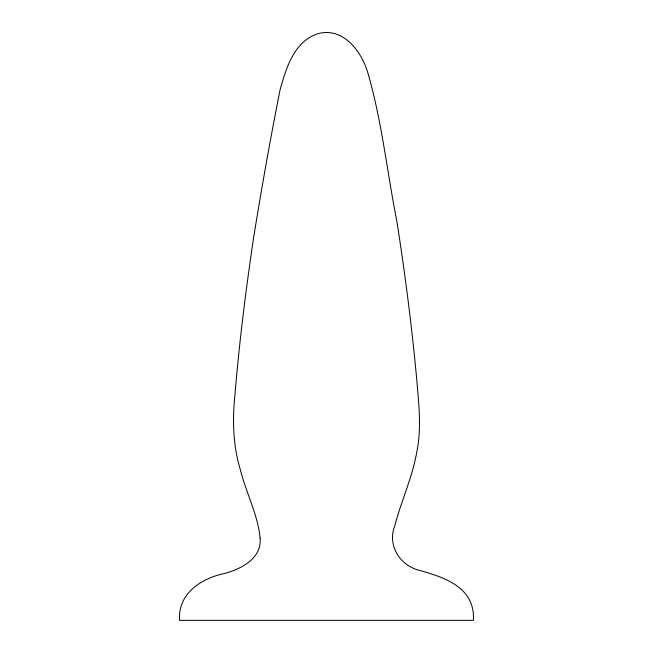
<?xml version="1.0" encoding="UTF-8"?>
<svg xmlns="http://www.w3.org/2000/svg" width="653" height="653" viewBox="0 0 653 653"><rect width="100%" height="100%" fill="white"/><g stroke="black" fill="none" stroke-linecap="round" stroke-linejoin="round"><path stroke-width="0.98" d="M260.098 538.064C262.09 558.674 240.524 569.424 223.604 573.693C200.749 578.697 177.616 593.912 179.575 620.35L473.425 620.35C475.221 587.659 445.362 577.717 419.781 570.436C400.126 565.931 387.139 545.533 394.673 526.163C401.187 501.169 412.345 477.506 416.794 451.941C421.65 428.743 418.834 405.04 416.941 381.695C412.027 327.969 405.187 274.431 396.828 221.138C387.082 171.935 381.94 121.621 368.006 73.389C361.844 51.669 343.078 26.365 317.44 33.858C293.907 41.71 285.965 68.565 280.015 90.073C270.269 139.22 261.526 188.619 253.544 238.108C245.822 290.185 239.243 342.458 234.949 394.926C232.297 420.14 232.999 445.885 240.508 470.274C246.205 493.088 257.821 514.45 260.098 538.064"/></g></svg>
